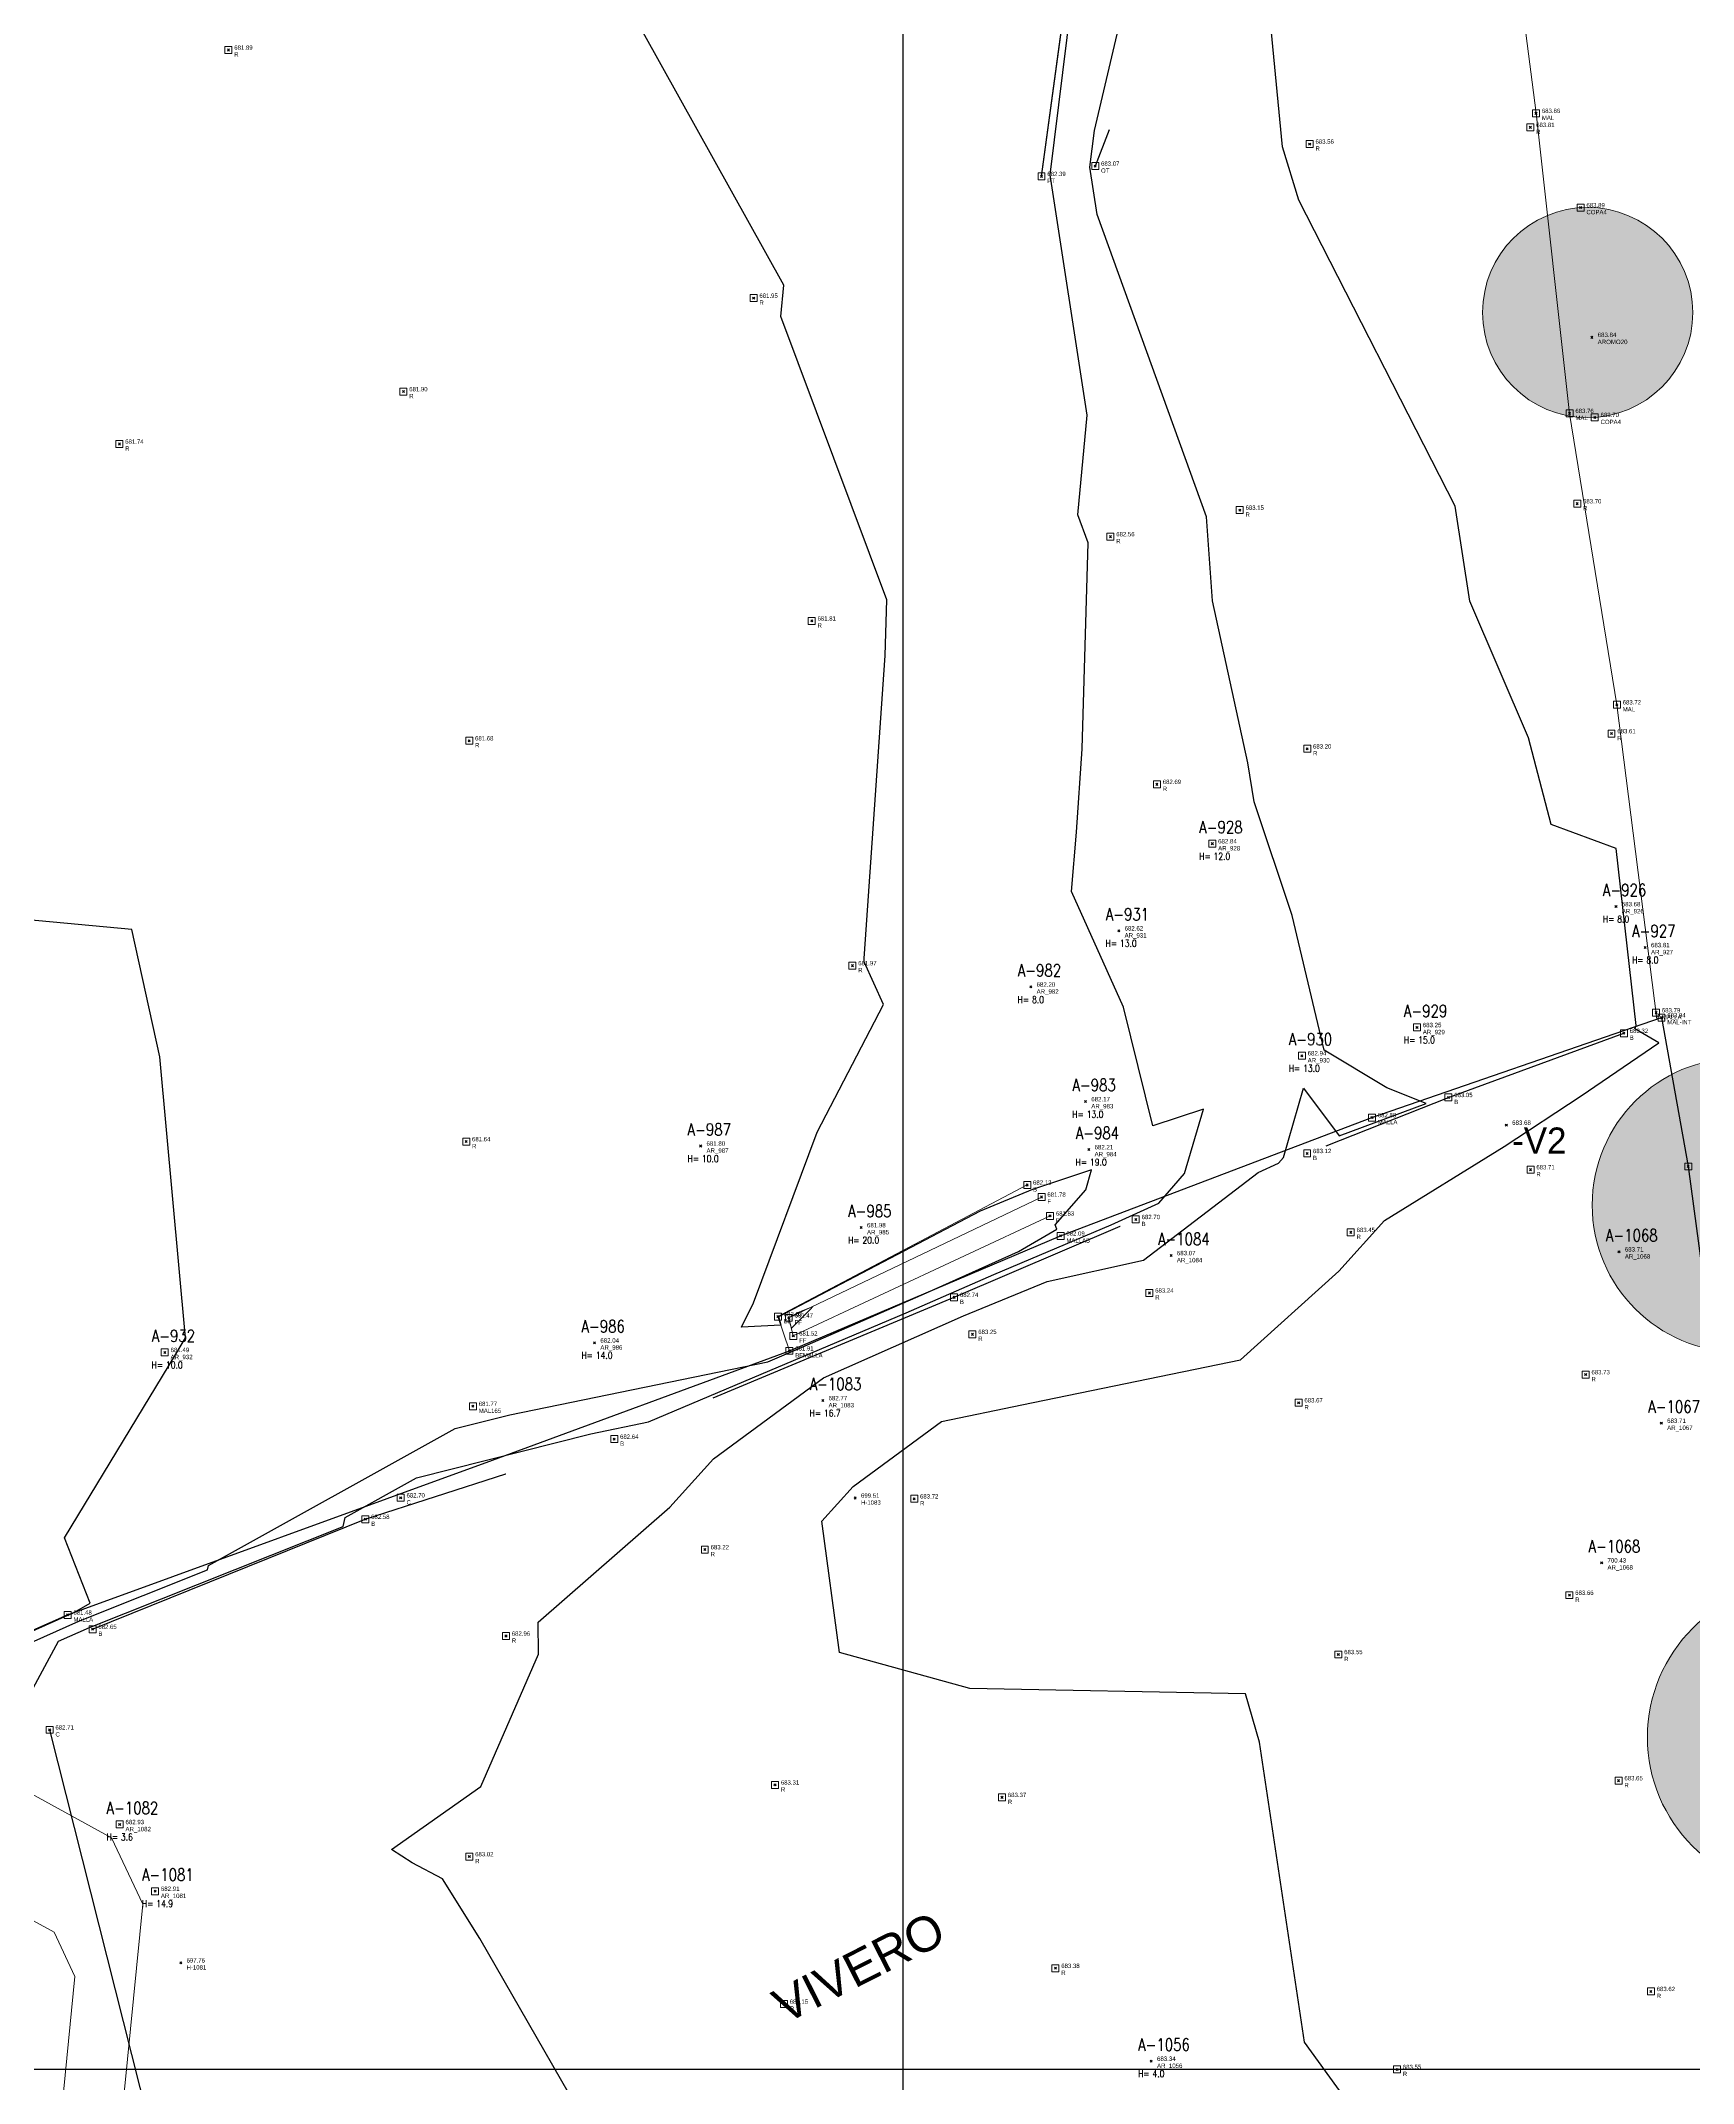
# Model space of a CAD drawing. Extents: x 350769 to 354978, y 6304672 to 6307963.
# Drawn here: x 352675.2 to 352722.7, y 6305899.6 to 6305958.3 of the extents above; entities that cross this region are included whole.
import ezdxf

# ---------------------------------------------------------------- set-up
doc = ezdxf.new("R2010")
doc.units = 0
doc.header["$PDMODE"] = 35
doc.header["$PDSIZE"] = 0.03
for name, pattern in [('4.0 - LO RECABARREN - DESNIVEL NUEVO$0$HIDDEN', [0.375, 0.25, -0.125]), ('CONTINUOS', [0]), ('DASHED', [19.05, 12.7, -6.35]), ('PHANTOM', [23.5, 11.75, -2.35, 2.35, -2.35, 2.35, -2.35])]:
    doc.linetypes.add(name, pattern=pattern)
doc.layers.get('0').update_dxf_attribs({"linetype": 'CONTINUOUS'})
doc.layers.get('Defpoints').update_dxf_attribs({"linetype": 'CONTINUOUS'})
for name, color, linetype in [('02_Geo ext_Acotamiento', 7, 'CONTINUOUS'), ('02_Geo ext_Geometria', 2, 'CONTINUOUS'), ('1-ARBOL H1', 7, 'CONTINUOUS'), ('1-ARBOL H2', 1, 'CONTINUOUS'), ('1-ARBOL H3', 241, 'CONTINUOUS'), ('1-ARBOL NOMBRE', 3, 'CONTINUOUS'), ('1-ARBOL PTO', 7, 'CONTINUOUS'), ('1-ARBOLES COPA', 3, 'CONTINUOUS'), ('1-CANAL', 150, 'PHANTOM'), ('1-CERCO', 252, 'CERCO_LINE'), ('1-CERCO MALLA', 252, 'MALLA_LINE'), ('1-coordenadas', 8, 'CONTINUOUS'), ('1-TEXTOS', 7, 'CONTINUOUS'), ('3-CANAL FDO', 141, 'PHANTOM'), ('3-TALUD', 252, 'DASHED'), ('C-TINN', 5, 'CONTINUOUS'), ('C-TOPO-MAJR', 9, 'CONTINUOUS'), ('C-TOPO-MINR', 8, 'CONTINUOUS'), ('V-NODE-TEXT DIC 2012', 31, 'CONTINUOUS')]:
    doc.layers.add(name, color=color, linetype=linetype)
doc.layers.add('0_ASD_TOPOGRAFIA_ELEMENTOS', color=9, linetype='CONTINUOS', lineweight=5, true_color=0xbdbdbd)
doc.styles.add('A', font='arial.ttf', dxfattribs={"height": 2})
doc.styles.add('ROMANS', font='romans.shx', dxfattribs={"width": 0.65})
doc.linetypes.add('CERCO_LINE', pattern='A,0.5,-0.2,[" X ",STANDARD,S=0.1,R=0,X=-0.1,Y=-0.05],-0.25', length=0.95)
doc.linetypes.add('MALLA_LINE', pattern='A,0.5,-0.2,["MLL",STANDARD,S=0.1,R=0,X=-0.1,Y=-0.05],-0.25', length=0.95)
doc.dimstyles.new('Principal', dxfattribs={"dimscale": 0, "dimtxt": 2, "dimasz": 2, "dimexe": 1, "dimexo": 1, "dimtad": 1, "dimrnd": 0.05, "dimzin": 1, "dimtxsty": 'ROMANS', "dimcen": 2.5, "dimclrt": 2, "dimaunit": 2, "dimadec": 0, "dimazin": 0, "dimtfac": 1, "dimtmove": 0, "dimatfit": 3, "dimfxl": 1, "dimfxlon": 1, "dimarcsym": 0})

# ---------------------------------------------------------------- blocks, each defined once
blk = doc.blocks.new('COORDENADAS')
at = {"layer": '1-coordenadas'}
for p, q in [((520, -900.625), (520, -0.625)), ((20, -300.625), (1420, -300.625))]:
    blk.add_line(p, q, dxfattribs=at)
blk = doc.blocks.new('*D990')
at = {"layer": '02_Geo ext_Geometria', "color": 0, "lineweight": -2, "transparency": 16777216}
blk.add_line((352576.022, 6306008.91), (352574.44, 6306014.447), dxfattribs=at)
at = {"layer": '02_Geo ext_Geometria', "color": 0, "transparency": 16777216}
blk.add_solid([(352574.6, 6306014.493), (352574.28, 6306014.401), (352574.165, 6306015.409)], dxfattribs=at)
at = {"layer": 'Defpoints', "color": 0, "transparency": 16777216}
for p in [(352574.165, 6306015.409), (352689.665, 6305611.165)]:
    blk.add_point(p, dxfattribs=at)
at = {"layer": '02_Geo ext_Geometria', "color": 2, "transparency": 16777216, "insert": (352576.282, 6306011.306), "char_height": 1, "attachment_point": 5, "rotation": 285.94554, "style": 'ROMANS'}
blk.add_mtext('R420,40', dxfattribs=at)
blk = doc.blocks.new('*D1163')
at = {"layer": '02_Geo ext_Acotamiento', "color": 0, "lineweight": -2, "transparency": 16777216}
blk.add_line((352570.503, 6306007.292), (352568.844, 6306012.806), dxfattribs=at)
at = {"layer": '02_Geo ext_Acotamiento', "color": 0, "transparency": 16777216}
blk.add_solid([(352569.004, 6306012.854), (352568.685, 6306012.758), (352568.556, 6306013.764)], dxfattribs=at)
at = {"layer": 'Defpoints', "color": 0, "transparency": 16777216}
for p in [(352568.556, 6306013.764), (352689.665, 6305611.165)]:
    blk.add_point(p, dxfattribs=at)
at = {"layer": '02_Geo ext_Acotamiento', "color": 2, "transparency": 16777216, "insert": (352570.729, 6306009.69), "char_height": 1, "attachment_point": 5, "rotation": 286.7422, "style": 'ROMANS'}
blk.add_mtext('R420,40', dxfattribs=at)
blk = doc.blocks.new('TOPOGRAFIA')
at = {"layer": '1-ARBOLES COPA', "lineweight": 0, "true_color": 0xbdbdbd}
h = blk.add_hatch(dxfattribs=at)
h.set_pattern_fill('CROSS', color=9, scale=0.1)
h.set_pattern_definition([(0, (38000, -3000), (0.635, 0.635), [0.3175, -0.9525]), (90, (38000.15875, -3000.15875), (-0.635, 0.635), [0.3175, -0.9525])])
h.paths.add_polyline_path([(390721.393, 6302909.543, 1), (390730.245, 6302909.543, 1)])
h.paths.add_polyline_path([(390719.807, 6302924.839, 1), (390728.254, 6302924.839, 1)])
h.paths.add_polyline_path([(390716.655, 6302950.493, 1), (390722.697, 6302950.493, 1)])
h.paths.add_polyline_path([(390722.909, 6302969.327, 0.179753), (390720.86, 6302970.933, 0.173453), (390718.169, 6302970.841, 0.143521), (390717.346, 6302968.29, 0.146834), (390718.032, 6302965.758, 0.100613), (390719.559, 6302964.141, 0.135019), (390721.131, 6302963.576, 0.350252), (390723.436, 6302965.143, 0.215772)])
h.paths.add_polyline_path([(390732.812, 6302977.342), (390728.681, 6302981.642), (390726.267, 6302979.988), (390727.167, 6302972.964), (390728.289, 6302967.18), (390732.223, 6302966.675), (390735.036, 6302969.231)])
h.paths.add_polyline_path([(390714.121, 6302984.454, 0.280206), (390712.477, 6302980.798, 0.310977), (390714.918, 6302978.053, 0.122268), (390716.552, 6302978.057, 0.115194), (390718.092, 6302978.849, 0.24124), (390719.445, 6302982.115, 0.26668), (390717.613, 6302984.783, 0.136266), (390715.882, 6302985.093, 0.127671)])
h.paths.add_polyline_path([(390724.758, 6302997.798), (390725.21, 6302995.026), (390726.815, 6302992.32), (390729.681, 6302990.411), (390731.796, 6302991.983), (390732.55, 6302995.388), (390731.333, 6302997.877), (390730.685, 6303009.451), (390726.74, 6303025.307), (390725.708, 6303033.103), (390722.968, 6303035.55), (390721.004, 6303033.573), (390716.389, 6303032.982), (390716.63, 6303028.281), (390719.325, 6303023.025), (390720.173, 6303015.55), (390720.277, 6303010.218), (390719.75, 6303000.993)])
h.paths.add_polyline_path([(390716.397, 6303002.895, 1), (390713.548, 6303002.895, 1)])
h.paths.add_polyline_path([(390712.179, 6303012.913, 1), (390715.431, 6303012.913, 1)])
h.paths.add_polyline_path([(390710.816, 6303023.072, 1), (390713.477, 6303023.072, 1)])
h.paths.add_polyline_path([(390711.734, 6303032.401, 1), (390709.363, 6303032.401, 1)])
h.paths.add_polyline_path([(390722.996, 6303040.914, 1), (390719.808, 6303040.914, 1)])
at = {"layer": '1-ARBOL H1', "color": 9, "lineweight": 0, "true_color": 0xbdbdbd}
for p in [(390708.886, 6302935.226), (390720.489, 6302933.419), (390706.197, 6302932.723), (390721.329, 6302932.242), (390703.669, 6302931.109), (390714.769, 6302929.944), (390711.46, 6302929.132), (390705.24, 6302927.813), (390694.18, 6302926.537), (390705.335, 6302926.434), (390698.794, 6302924.192), (390691.13, 6302920.879), (390678.776, 6302920.605), (390697.688, 6302919.22), (390677.48, 6302907.036), (390678.497, 6302905.118), (390707.13, 6302900.233)]:
    blk.add_point(p, dxfattribs=at)
at = {"layer": '1-ARBOL PTO', "color": 9, "lineweight": 0, "true_color": 0xbdbdbd}
for p in [(390708.886, 6302935.226), (390720.489, 6302933.419), (390706.197, 6302932.723), (390721.329, 6302932.242), (390703.669, 6302931.109), (390714.769, 6302929.944), (390711.46, 6302929.132), (390705.24, 6302927.813), (390694.18, 6302926.537), (390705.335, 6302926.434), (390698.794, 6302924.192), (390707.7, 6302923.389), (390720.576, 6302923.496), (390691.13, 6302920.879), (390678.776, 6302920.605), (390697.688, 6302919.22), (390721.793, 6302918.57), (390720.077, 6302914.557), (390677.48, 6302907.036), (390678.497, 6302905.118), (390707.13, 6302900.233)]:
    blk.add_point(p, dxfattribs=at)
at = {"layer": '1-ARBOLES COPA', "color": 9, "lineweight": 0, "true_color": 0xbdbdbd}
for centre, radius in [((390719.676, 6302950.493), 3.021), ((390724.03, 6302924.839), 4.224), ((390725.819, 6302909.543), 4.426)]:
    blk.add_circle(centre, radius, dxfattribs=at)
at = {"layer": '1-CANAL', "color": 9, "lineweight": 0, "true_color": 0xbdbdbd, "flags": 128}
for points in [[(390696.402, 6302921.633), (390703.566, 6302925.417)], [(390696.402, 6302921.633), (390696.732, 6302920.65), (390704.524, 6302923.953)]]:
    blk.add_lwpolyline(points, dxfattribs=at)
at = {"layer": '1-CERCO', "color": 9, "lineweight": 0, "true_color": 0xbdbdbd, "flags": 128}
blk.add_lwpolyline([(390675.467, 6302909.756), (390680.181, 6302891.09), (390682.676, 6302882.959), (390684.716, 6302881.871), (390694.048, 6302885.831), (390707.416, 6302891.982), (390715.813, 6302896.045), (390722.648, 6302899.156), (390726.06, 6302900.082)], dxfattribs=at)
at = {"layer": '1-CERCO MALLA', "color": 9, "lineweight": 0, "true_color": 0xbdbdbd, "flags": 128}
for points in [[(390709.914, 6303014.687), (390711.136, 6303006.409), (390713.701, 6302988.205), (390715.749, 6302973.182), (390717.189, 6302964.018), (390718.191, 6302956.219), (390719.155, 6302947.595), (390720.516, 6302939.219), (390721.665, 6302930.18)], [(390623.468, 6302983.934), (390624.496, 6302981.565), (390626.63, 6302974.911), (390627.512, 6302971.936), (390629.211, 6302965.555), (390631.6, 6302956.513), (390634.703, 6302945.122), (390637.953, 6302933.495), (390640.299, 6302924.865), (390642.708, 6302916.206), (390645.013, 6302907.716), (390646.642, 6302901.368), (390652.533, 6302903.499), (390663.465, 6302907.804), (390668.433, 6302909.725), (390675.984, 6302913.06), (390688.198, 6302917.506), (390696.732, 6302920.65), (390704.524, 6302923.953), (390713.475, 6302927.354), (390721.797, 6302930.226), (390722.566, 6302925.948), (390723.806, 6302916.682), (390725.019, 6302907.606)]]:
    blk.add_lwpolyline(points, dxfattribs=at)
at = {"layer": '1-coordenadas', "color": 9, "linetype": '4.0 - LO RECABARREN - DESNIVEL NUEVO$0$HIDDEN', "lineweight": 0, "ltscale": 50, "true_color": 0xbdbdbd}
for p, q in [((390700, 6302300), (390700, 6303200)), ((390200, 6302900), (390900, 6302900))]:
    blk.add_line(p, q, dxfattribs=at)
at = {"layer": '3-CANAL FDO', "color": 9, "lineweight": 0, "true_color": 0xbdbdbd, "flags": 128}
for points in [[(390703.978, 6302925.071), (390696.714, 6302921.598)], [(390696.843, 6302921.08), (390704.222, 6302924.528)], [(390696.714, 6302921.598), (390696.843, 6302921.08)]]:
    blk.add_lwpolyline(points, dxfattribs=at)
at = {"layer": '3-TALUD', "color": 9, "lineweight": 0, "true_color": 0xbdbdbd, "flags": 128}
for points in [[(390703.977, 6302954.407), (390705.307, 6302964.136), (390703.079, 6302974.147), (390702.768, 6302983.506), (390704.45, 6302997.008), (390706.129, 6303001.935), (390706.833, 6302998.042), (390706.724, 6302981.807), (390707.818, 6302974.935), (390709.077, 6302963.902), (390705.521, 6302954.702)], [(390676.7, 6302912.647), (390684.541, 6302915.809), (390691.697, 6302918.112), (390701.465, 6302922.188), (390706.687, 6302924.426), (390711.612, 6302926.323), (390715.673, 6302927.933), (390720.718, 6302929.778)]]:
    blk.add_lwpolyline(points, dxfattribs=at)
at = {"layer": 'C-TINN', "color": 9, "linetype": 'Continuous', "lineweight": 0, "true_color": 0xbdbdbd}
for points, elevation in [([(390680.507, 6302957.938), (390680.507, 6302958.138), (390680.707, 6302958.138), (390680.707, 6302957.938), (390680.507, 6302957.938)], 681.887), ([(390718.091, 6302956.119), (390718.091, 6302956.319), (390718.291, 6302956.319), (390718.291, 6302956.119), (390718.091, 6302956.119)], 683.862), ([(390717.927, 6302955.715), (390717.927, 6302955.915), (390718.127, 6302955.915), (390718.127, 6302955.715), (390717.927, 6302955.715)], 683.813), ([(390711.585, 6302955.235), (390711.585, 6302955.435), (390711.785, 6302955.435), (390711.785, 6302955.235), (390711.585, 6302955.235)], 683.563), ([(390703.877, 6302954.307), (390703.877, 6302954.507), (390704.077, 6302954.507), (390704.077, 6302954.307), (390703.877, 6302954.307)], 682.392), ([(390705.421, 6302954.602), (390705.421, 6302954.802), (390705.621, 6302954.802), (390705.621, 6302954.602), (390705.421, 6302954.602)], 683.067), ([(390719.373, 6302953.408), (390719.373, 6302953.608), (390719.573, 6302953.608), (390719.573, 6302953.408), (390719.373, 6302953.408)], 683.891), ([(390695.602, 6302950.807), (390695.602, 6302951.007), (390695.802, 6302951.007), (390695.802, 6302950.807), (390695.602, 6302950.807)], 681.954), ([(390685.536, 6302948.12), (390685.536, 6302948.32), (390685.736, 6302948.32), (390685.736, 6302948.12), (390685.536, 6302948.12)], 681.904), ([(390719.055, 6302947.495), (390719.055, 6302947.695), (390719.255, 6302947.695), (390719.255, 6302947.495), (390719.055, 6302947.495)], 683.756), ([(390719.779, 6302947.379), (390719.779, 6302947.579), (390719.979, 6302947.579), (390719.979, 6302947.379), (390719.779, 6302947.379)], 683.698), ([(390677.372, 6302946.613), (390677.372, 6302946.813), (390677.572, 6302946.813), (390677.572, 6302946.613), (390677.372, 6302946.613)], 681.737), ([(390709.574, 6302944.714), (390709.574, 6302944.914), (390709.774, 6302944.914), (390709.774, 6302944.714), (390709.574, 6302944.714)], 683.153), ([(390719.275, 6302944.898), (390719.275, 6302945.098), (390719.475, 6302945.098), (390719.475, 6302944.898), (390719.275, 6302944.898)], 683.697), ([(390705.858, 6302943.951), (390705.858, 6302944.151), (390706.058, 6302944.151), (390706.058, 6302943.951), (390705.858, 6302943.951)], 682.555), ([(390697.272, 6302941.529), (390697.272, 6302941.729), (390697.472, 6302941.729), (390697.472, 6302941.529), (390697.272, 6302941.529)], 681.814), ([(390720.416, 6302939.119), (390720.416, 6302939.319), (390720.616, 6302939.319), (390720.616, 6302939.119), (390720.416, 6302939.119)], 683.721), ([(390720.26, 6302938.29), (390720.26, 6302938.49), (390720.46, 6302938.49), (390720.46, 6302938.29), (390720.26, 6302938.29)], 683.612), ([(390687.429, 6302938.085), (390687.429, 6302938.285), (390687.629, 6302938.285), (390687.629, 6302938.085), (390687.429, 6302938.085)], 681.679), ([(390711.514, 6302937.853), (390711.514, 6302938.053), (390711.714, 6302938.053), (390711.714, 6302937.853), (390711.514, 6302937.853)], 683.202), ([(390707.195, 6302936.833), (390707.195, 6302937.033), (390707.395, 6302937.033), (390707.395, 6302936.833), (390707.195, 6302936.833)], 682.69), ([(390708.786, 6302935.126), (390708.786, 6302935.326), (390708.986, 6302935.326), (390708.986, 6302935.126), (390708.786, 6302935.126)], 682.84), ([(390698.441, 6302931.621), (390698.441, 6302931.821), (390698.641, 6302931.821), (390698.641, 6302931.621), (390698.441, 6302931.621)], 681.972), ([(390721.541, 6302930.268), (390721.541, 6302930.468), (390721.741, 6302930.468), (390721.741, 6302930.268), (390721.541, 6302930.268)], 683.791), ([(390721.697, 6302930.126), (390721.697, 6302930.326), (390721.897, 6302930.326), (390721.897, 6302930.126), (390721.697, 6302930.126)], 683.936), ([(390714.669, 6302929.844), (390714.669, 6302930.044), (390714.869, 6302930.044), (390714.869, 6302929.844), (390714.669, 6302929.844)], 683.25), ([(390720.618, 6302929.678), (390720.618, 6302929.878), (390720.818, 6302929.878), (390720.818, 6302929.678), (390720.618, 6302929.678)], 683.32), ([(390711.36, 6302929.032), (390711.36, 6302929.232), (390711.56, 6302929.232), (390711.56, 6302929.032), (390711.36, 6302929.032)], 682.94), ([(390715.573, 6302927.833), (390715.573, 6302928.033), (390715.773, 6302928.033), (390715.773, 6302927.833), (390715.573, 6302927.833)], 683.051), ([(390713.375, 6302927.254), (390713.375, 6302927.454), (390713.575, 6302927.454), (390713.575, 6302927.254), (390713.375, 6302927.254)], 682.877), ([(390687.341, 6302926.564), (390687.341, 6302926.764), (390687.541, 6302926.764), (390687.541, 6302926.564), (390687.341, 6302926.564)], 681.636), ([(390711.512, 6302926.223), (390711.512, 6302926.423), (390711.712, 6302926.423), (390711.712, 6302926.223), (390711.512, 6302926.223)], 683.12), ([(390717.933, 6302925.756), (390717.933, 6302925.956), (390718.133, 6302925.956), (390718.133, 6302925.756), (390717.933, 6302925.756)], 683.712), ([(390722.466, 6302925.848), (390722.466, 6302926.048), (390722.666, 6302926.048), (390722.666, 6302925.848), (390722.466, 6302925.848)], 683.779), ([(390703.466, 6302925.317), (390703.466, 6302925.517), (390703.666, 6302925.517), (390703.666, 6302925.317), (390703.466, 6302925.317)], 682.13), ([(390703.878, 6302924.971), (390703.878, 6302925.171), (390704.078, 6302925.171), (390704.078, 6302924.971), (390703.878, 6302924.971)], 681.776), ([(390704.122, 6302924.428), (390704.122, 6302924.628), (390704.322, 6302924.628), (390704.322, 6302924.428), (390704.122, 6302924.428)], 681.828), ([(390706.587, 6302924.326), (390706.587, 6302924.526), (390706.787, 6302924.526), (390706.787, 6302924.326), (390706.587, 6302924.326)], 682.701), ([(390704.424, 6302923.853), (390704.424, 6302924.053), (390704.624, 6302924.053), (390704.624, 6302923.853), (390704.424, 6302923.853)], 682.089), ([(390712.766, 6302923.955), (390712.766, 6302924.155), (390712.966, 6302924.155), (390712.966, 6302923.955), (390712.766, 6302923.955)], 683.451), ([(390701.365, 6302922.088), (390701.365, 6302922.288), (390701.565, 6302922.288), (390701.565, 6302922.088), (390701.365, 6302922.088)], 682.743), ([(390706.978, 6302922.213), (390706.978, 6302922.413), (390707.178, 6302922.413), (390707.178, 6302922.213), (390706.978, 6302922.213)], 683.24), ([(390696.302, 6302921.533), (390696.302, 6302921.733), (390696.502, 6302921.733), (390696.502, 6302921.533), (390696.302, 6302921.533)], 682.031), ([(390696.614, 6302921.498), (390696.614, 6302921.698), (390696.814, 6302921.698), (390696.814, 6302921.498), (390696.614, 6302921.498)], 681.471), ([(390696.743, 6302920.98), (390696.743, 6302921.18), (390696.943, 6302921.18), (390696.943, 6302920.98), (390696.743, 6302920.98)], 681.522), ([(390701.892, 6302921.025), (390701.892, 6302921.225), (390702.092, 6302921.225), (390702.092, 6302921.025), (390701.892, 6302921.025)], 683.253), ([(390678.676, 6302920.505), (390678.676, 6302920.705), (390678.876, 6302920.705), (390678.876, 6302920.505), (390678.676, 6302920.505)], 681.49), ([(390696.632, 6302920.55), (390696.632, 6302920.75), (390696.832, 6302920.75), (390696.832, 6302920.55), (390696.632, 6302920.55)], 681.909), ([(390719.517, 6302919.866), (390719.517, 6302920.066), (390719.717, 6302920.066), (390719.717, 6302919.866), (390719.517, 6302919.866)], 683.731), ([(390687.534, 6302918.956), (390687.534, 6302919.156), (390687.734, 6302919.156), (390687.734, 6302918.956), (390687.534, 6302918.956)], 681.772), ([(390711.267, 6302919.058), (390711.267, 6302919.258), (390711.467, 6302919.258), (390711.467, 6302919.058), (390711.267, 6302919.058)], 683.666), ([(390691.597, 6302918.012), (390691.597, 6302918.212), (390691.797, 6302918.212), (390691.797, 6302918.012), (390691.597, 6302918.012)], 682.644), ([(390685.458, 6302916.326), (390685.458, 6302916.526), (390685.658, 6302916.526), (390685.658, 6302916.326), (390685.458, 6302916.326)], 682.704), ([(390700.218, 6302916.297), (390700.218, 6302916.497), (390700.418, 6302916.497), (390700.418, 6302916.297), (390700.218, 6302916.297)], 683.719), ([(390684.441, 6302915.709), (390684.441, 6302915.909), (390684.641, 6302915.909), (390684.641, 6302915.709), (390684.441, 6302915.709)], 682.582), ([(390694.199, 6302914.836), (390694.199, 6302915.036), (390694.399, 6302915.036), (390694.399, 6302914.836), (390694.199, 6302914.836)], 683.223), ([(390719.05, 6302913.527), (390719.05, 6302913.727), (390719.25, 6302913.727), (390719.25, 6302913.527), (390719.05, 6302913.527)], 683.664), ([(390675.884, 6302912.96), (390675.884, 6302913.16), (390676.084, 6302913.16), (390676.084, 6302912.96), (390675.884, 6302912.96)], 681.484), ([(390676.6, 6302912.547), (390676.6, 6302912.747), (390676.8, 6302912.747), (390676.8, 6302912.547), (390676.6, 6302912.547)], 682.646), ([(390688.484, 6302912.352), (390688.484, 6302912.552), (390688.684, 6302912.552), (390688.684, 6302912.352), (390688.484, 6302912.352)], 682.957), ([(390712.409, 6302911.822), (390712.409, 6302912.022), (390712.609, 6302912.022), (390712.609, 6302911.822), (390712.409, 6302911.822)], 683.548), ([(390675.367, 6302909.656), (390675.367, 6302909.856), (390675.567, 6302909.856), (390675.567, 6302909.656), (390675.367, 6302909.656)], 682.706), ([(390696.217, 6302908.073), (390696.217, 6302908.273), (390696.417, 6302908.273), (390696.417, 6302908.073), (390696.217, 6302908.073)], 683.311), ([(390720.464, 6302908.196), (390720.464, 6302908.396), (390720.664, 6302908.396), (390720.664, 6302908.196), (390720.464, 6302908.196)], 683.646), ([(390702.742, 6302907.715), (390702.742, 6302907.915), (390702.942, 6302907.915), (390702.942, 6302907.715), (390702.742, 6302907.715)], 683.374), ([(390677.38, 6302906.936), (390677.38, 6302907.136), (390677.58, 6302907.136), (390677.58, 6302906.936), (390677.38, 6302906.936)], 682.93), ([(390687.431, 6302906.013), (390687.431, 6302906.213), (390687.631, 6302906.213), (390687.631, 6302906.013), (390687.431, 6302906.013)], 683.02), ([(390678.397, 6302905.018), (390678.397, 6302905.218), (390678.597, 6302905.218), (390678.597, 6302905.018), (390678.397, 6302905.018)], 682.91), ([(390704.278, 6302902.803), (390704.278, 6302903.003), (390704.478, 6302903.003), (390704.478, 6302902.803), (390704.278, 6302902.803)], 683.376), ([(390721.393, 6302902.138), (390721.393, 6302902.338), (390721.593, 6302902.338), (390721.593, 6302902.138), (390721.393, 6302902.138)], 683.616), ([(390696.473, 6302901.775), (390696.473, 6302901.975), (390696.673, 6302901.975), (390696.673, 6302901.775), (390696.473, 6302901.775)], 683.146), ([(390714.096, 6302899.896), (390714.096, 6302900.096), (390714.296, 6302900.096), (390714.296, 6302899.896), (390714.096, 6302899.896)], 683.546)]:
    blk.add_lwpolyline(points, dxfattribs=dict(at, elevation=elevation))
for p in [(390680.607, 6302958.038, 681.887), (390718.191, 6302956.219, 683.862), (390718.027, 6302955.815, 683.813), (390711.685, 6302955.335, 683.563), (390703.977, 6302954.407, 682.392), (390705.521, 6302954.702, 683.067), (390719.473, 6302953.508, 683.891), (390695.702, 6302950.907, 681.954), (390685.636, 6302948.22, 681.904), (390719.155, 6302947.595, 683.756), (390719.879, 6302947.479, 683.698), (390677.472, 6302946.713, 681.737), (390719.375, 6302944.998, 683.697), (390709.674, 6302944.814, 683.153), (390705.958, 6302944.051, 682.555), (390697.372, 6302941.629, 681.814), (390720.516, 6302939.219, 683.721), (390687.529, 6302938.185, 681.679), (390711.614, 6302937.953, 683.202), (390720.36, 6302938.39, 683.612), (390707.295, 6302936.933, 682.69), (390708.886, 6302935.226, 682.84), (390698.541, 6302931.721, 681.972), (390721.641, 6302930.368, 683.791), (390714.769, 6302929.944, 683.25), (390720.718, 6302929.778, 683.32), (390721.797, 6302930.226, 683.936), (390711.46, 6302929.132, 682.94), (390715.673, 6302927.933, 683.051), (390713.475, 6302927.354, 682.877), (390687.441, 6302926.664, 681.636), (390711.612, 6302926.323, 683.12), (390718.033, 6302925.856, 683.712), (390722.566, 6302925.948, 683.779), (390703.566, 6302925.417, 682.13), (390703.978, 6302925.071, 681.776), (390704.222, 6302924.528, 681.828), (390706.687, 6302924.426, 682.701), (390704.524, 6302923.953, 682.089), (390712.866, 6302924.055, 683.451), (390701.465, 6302922.188, 682.743), (390707.078, 6302922.313, 683.24), (390696.402, 6302921.633, 682.031), (390696.714, 6302921.598, 681.471), (390696.843, 6302921.08, 681.522), (390701.992, 6302921.125, 683.253), (390678.776, 6302920.605, 681.49), (390696.732, 6302920.65, 681.909), (390719.617, 6302919.966, 683.731), (390711.367, 6302919.158, 683.666), (390687.634, 6302919.056, 681.772), (390691.697, 6302918.112, 682.644), (390685.558, 6302916.426, 682.704), (390700.318, 6302916.397, 683.719), (390684.541, 6302915.809, 682.582), (390694.299, 6302914.936, 683.223), (390719.15, 6302913.627, 683.664), (390675.984, 6302913.06, 681.484), (390676.7, 6302912.647, 682.646), (390688.584, 6302912.452, 682.957), (390712.509, 6302911.922, 683.548), (390675.467, 6302909.756, 682.706), (390696.317, 6302908.173, 683.311), (390720.564, 6302908.296, 683.646), (390702.842, 6302907.815, 683.374), (390677.48, 6302907.036, 682.93), (390687.531, 6302906.113, 683.02), (390678.497, 6302905.118, 682.91), (390704.378, 6302902.903, 683.376), (390721.493, 6302902.238, 683.616), (390696.573, 6302901.875, 683.146), (390714.196, 6302899.996, 683.546)]:
    blk.add_point(p, dxfattribs=at)
at = {"layer": 'C-TOPO-MAJR', "color": 9, "linetype": 'Continuous', "lineweight": -3, "true_color": 0xbdbdbd, "elevation": 682.5}
blk.add_lwpolyline([(390674.345, 6302909.751), (390675.72, 6302912.3), (390676.61, 6302912.699), (390683.902, 6302915.604), (390683.957, 6302915.863), (390686.012, 6302917.002), (390691.026, 6302918.268), (390692.683, 6302918.609), (390700.086, 6302921.74), (390702.602, 6302922.844), (390705.977, 6302924.271), (390707.35, 6302924.898), (390708.09, 6302925.745), (390708.632, 6302927.597), (390707.172, 6302927.114), (390706.338, 6302930.529), (390704.834, 6302933.853), (390704.978, 6302935.554), (390705.143, 6302937.952), (390705.321, 6302943.871), (390705.019, 6302944.678), (390705.29, 6302947.545), (390704.224, 6302954.454), (390705.325, 6302963.357)], dxfattribs=at)
at = {"layer": 'C-TOPO-MINR', "color": 9, "linetype": 'Continuous', "lineweight": -3, "true_color": 0xbdbdbd}
for points, elevation in [([(390712.663, 6302899.215), (390711.539, 6302900.783), (390710.24, 6302909.405), (390709.842, 6302910.789), (390701.92, 6302910.949), (390698.17, 6302911.983), (390697.66, 6302915.752), (390698.562, 6302916.746), (390701.105, 6302918.619), (390703.409, 6302919.102), (390709.696, 6302920.387), (390712.524, 6302922.939), (390713.836, 6302924.393), (390717.276, 6302926.522), (390719.485, 6302927.977), (390721.724, 6302929.503), (390721.033, 6302929.909), (390721.071, 6302930.003), (390720.497, 6302935.087), (390718.63, 6302935.777), (390717.971, 6302938.271), (390716.286, 6302942.194), (390715.862, 6302944.931), (390711.376, 6302953.718), (390710.902, 6302955.255), (390710.528, 6302959.136)], 683.5), ([(390690.628, 6302898.896), (390687.834, 6302903.76), (390686.761, 6302905.474), (390685.888, 6302905.932), (390685.297, 6302906.318), (390687.865, 6302908.125), (390689.523, 6302911.932), (390689.508, 6302912.854), (390693.297, 6302916.159), (390694.552, 6302917.544), (390697.715, 6302919.873), (390701.731, 6302921.652), (390704.144, 6302922.638), (390706.904, 6302923.254), (390710.201, 6302925.78), (390710.787, 6302926.047), (390710.93, 6302926.211), (390711.511, 6302928.196), (390712.532, 6302926.832), (390715.029, 6302927.763), (390713.902, 6302928.208), (390712.1, 6302929.289), (390711.182, 6302933.165), (390710.092, 6302936.431), (390709.91, 6302937.551), (390708.888, 6302942.21), (390708.723, 6302944.619), (390705.578, 6302953.308), (390705.368, 6302954.673), (390705.498, 6302955.725), (390707.444, 6302964.003)], 683), ([(390672.362, 6302911.114), (390676.302, 6302912.877), (390680.005, 6302914.352), (390680.033, 6302914.484), (390687.126, 6302918.413), (390688.696, 6302918.809), (390696.109, 6302920.336), (390697.248, 6302920.818), (390700.671, 6302922.32), (390703.318, 6302923.502), (390704.421, 6302924.149), (390704.369, 6302924.271), (390705.25, 6302925.28), (390705.418, 6302925.852), (390703.717, 6302925.29), (390702.214, 6302924.664), (390696.419, 6302921.631), (390696.429, 6302921.599), (390696.486, 6302921.383), (390695.353, 6302921.325), (390695.699, 6302922.028), (390697.526, 6302926.933), (390699.432, 6302930.604), (390698.875, 6302931.834), (390698.882, 6302931.924), (390699.479, 6302940.632), (390699.527, 6302942.237), (390696.487, 6302950.382), (390696.571, 6302951.275), (390691.54, 6302960.324)], 682), ([(390669.004, 6302909.927), (390675.994, 6302913.054), (390676.109, 6302913.1), (390676.11, 6302913.104), (390676.631, 6302913.393), (390675.891, 6302915.279), (390679.09, 6302920.55), (390679.369, 6302921.02), (390678.631, 6302929.1), (390677.827, 6302932.763), (390673.192, 6302933.191)], 681.5)]:
    blk.add_lwpolyline(points, dxfattribs=dict(at, elevation=elevation))
at = {"layer": 'C-TOPO-MINR', "color": 9, "linetype": 'Continuous', "lineweight": 0, "true_color": 0xbdbdbd}
for points, elevation in [([(390696.698, 6302921.6), (390696.787, 6302921.303), (390697.324, 6302921.836), (390697.405, 6302921.928), (390697.016, 6302921.766), (390696.698, 6302921.6)], 681.5), ([(390677.522, 6302898.453), (390678.146, 6302904.744), (390677.248, 6302906.656), (390674.944, 6302907.916), (390673.801, 6302907.921), (390666.493, 6302903.8), (390661.606, 6302902.192), (390659.318, 6302901.267), (390653.772, 6302898.202)], 683), ([(390675.778, 6302898.465), (390676.194, 6302902.667), (390675.595, 6302903.944), (390674.055, 6302904.786), (390670.968, 6302904.799), (390665.881, 6302901.931), (390659.452, 6302899.815), (390658.034, 6302899.242)], 683.5)]:
    blk.add_lwpolyline(points, dxfattribs=dict(at, elevation=elevation))
at = {"layer": 'V-NODE-TEXT DIC 2012', "color": 9, "lineweight": 0, "true_color": 0xbdbdbd}
for p in [(390680.607, 6302958.038), (390718.191, 6302956.219), (390718.027, 6302955.815), (390711.685, 6302955.335), (390703.977, 6302954.407), (390705.521, 6302954.702), (390719.473, 6302953.508), (390695.702, 6302950.907), (390719.796, 6302949.78), (390685.636, 6302948.22), (390719.155, 6302947.595), (390719.879, 6302947.479), (390677.472, 6302946.713), (390719.375, 6302944.998), (390709.674, 6302944.814), (390705.958, 6302944.051), (390697.372, 6302941.629), (390720.516, 6302939.219), (390687.529, 6302938.185), (390711.614, 6302937.953), (390720.36, 6302938.39), (390707.295, 6302936.933), (390708.886, 6302935.226), (390720.489, 6302933.419), (390706.197, 6302932.723), (390721.329, 6302932.242), (390698.541, 6302931.721), (390703.669, 6302931.109), (390721.641, 6302930.368), (390714.769, 6302929.944), (390720.718, 6302929.778), (390721.797, 6302930.226), (390711.46, 6302929.132), (390715.673, 6302927.933), (390705.24, 6302927.813), (390713.475, 6302927.354), (390717.338, 6302927.137), (390687.441, 6302926.664), (390694.18, 6302926.537), (390705.335, 6302926.434), (390711.612, 6302926.323), (390718.033, 6302925.856), (390722.566, 6302925.948), (390703.566, 6302925.417), (390703.978, 6302925.071), (390704.222, 6302924.528), (390706.687, 6302924.426), (390698.794, 6302924.192), (390704.524, 6302923.953), (390712.866, 6302924.055), (390707.7, 6302923.389), (390720.576, 6302923.496), (390701.465, 6302922.188), (390707.078, 6302922.313), (390696.402, 6302921.633), (390696.714, 6302921.598), (390691.13, 6302920.879), (390696.843, 6302921.08), (390701.992, 6302921.125), (390678.776, 6302920.605), (390696.732, 6302920.65), (390719.617, 6302919.966), (390697.688, 6302919.22), (390711.367, 6302919.158), (390687.634, 6302919.056), (390721.793, 6302918.57), (390691.697, 6302918.112), (390685.558, 6302916.426), (390698.622, 6302916.42), (390700.318, 6302916.397), (390684.541, 6302915.809), (390694.299, 6302914.936), (390720.077, 6302914.557), (390719.15, 6302913.627), (390675.984, 6302913.06), (390676.7, 6302912.647), (390688.584, 6302912.452), (390712.509, 6302911.922), (390675.467, 6302909.756), (390696.317, 6302908.173), (390720.564, 6302908.296), (390702.842, 6302907.815), (390677.48, 6302907.036), (390687.531, 6302906.113), (390678.497, 6302905.118), (390679.236, 6302903.059), (390704.378, 6302902.903), (390721.493, 6302902.238), (390696.573, 6302901.875), (390707.13, 6302900.233), (390714.196, 6302899.996)]:
    blk.add_point(p, dxfattribs=at)
at = {"layer": '1-ARBOL H2', "color": 9, "lineweight": 0, "true_color": 0xbdbdbd, "style": 'ROMANS', "width": 0.8}
for p in [(390708.509, 6302934.764), (390720.112, 6302932.957), (390705.82, 6302932.261), (390720.952, 6302931.78), (390703.292, 6302930.647), (390714.392, 6302929.482), (390711.083, 6302928.67), (390704.863, 6302927.351), (390693.803, 6302926.075), (390704.958, 6302925.972), (390698.417, 6302923.73), (390678.399, 6302920.143), (390690.753, 6302920.417), (390697.311, 6302918.758), (390677.103, 6302906.574), (390678.12, 6302904.656), (390706.753, 6302899.771)]:
    blk.add_text('H=', height=0.2, dxfattribs=at).set_placement(p)
at = {"layer": '1-ARBOL H3', "color": 9, "lineweight": 0, "true_color": 0xbdbdbd, "style": 'ROMANS', "width": 0.8}
for s, p in [('12.0', (390708.922, 6302934.764)), ('8.0', (390720.525, 6302932.957)), ('13.0', (390706.233, 6302932.261)), ('8.0', (390721.365, 6302931.78)), ('8.0', (390703.705, 6302930.647)), ('15.0', (390714.805, 6302929.482)), ('13.0', (390711.496, 6302928.67)), ('13.0', (390705.276, 6302927.351)), ('10.0', (390694.216, 6302926.075)), ('19.0', (390705.371, 6302925.972)), ('20.0', (390698.83, 6302923.73)), ('10.0', (390678.812, 6302920.143)), ('14.0', (390691.166, 6302920.417)), ('16.7', (390697.724, 6302918.758)), ('3.6', (390677.516, 6302906.574)), ('14.9', (390678.533, 6302904.656)), ('4.0', (390707.166, 6302899.771))]:
    blk.add_text(s, height=0.2, dxfattribs=at).set_placement(p)
at = {"layer": '1-ARBOL NOMBRE', "color": 9, "lineweight": 0, "true_color": 0xbdbdbd, "style": 'ROMANS', "width": 0.8}
for s, p in [('A-928', (390708.509, 6302935.526)), ('A-926', (390720.112, 6302933.719)), ('A-931', (390705.82, 6302933.023)), ('A-927', (390720.952, 6302932.542)), ('A-982', (390703.292, 6302931.409)), ('A-929', (390714.392, 6302930.244)), ('A-930', (390711.083, 6302929.432)), ('A-983', (390704.863, 6302928.113)), ('A-987', (390693.803, 6302926.837)), ('A-984', (390704.958, 6302926.734)), ('A-985', (390698.417, 6302924.492)), ('A-1084', (390707.323, 6302923.689)), ('A-1068', (390720.199, 6302923.796)), ('A-986', (390690.753, 6302921.179)), ('A-932', (390678.399, 6302920.905)), ('A-1083', (390697.311, 6302919.52)), ('A-1067', (390721.416, 6302918.87)), ('A-1068', (390719.7, 6302914.857)), ('A-1082', (390677.103, 6302907.336)), ('A-1081', (390678.12, 6302905.418)), ('A-1056', (390706.753, 6302900.533))]:
    blk.add_text(s, height=0.35, dxfattribs=at).set_placement(p)
at = {"layer": '1-TEXTOS', "color": 9, "lineweight": 0, "true_color": 0xbdbdbd, "style": 'A'}
blk.add_text('VIVERO', height=1, rotation=26.93891, dxfattribs=at).set_placement((390696.597, 6302901.292))
at = {"layer": 'V-NODE-TEXT DIC 2012', "color": 9, "lineweight": 0, "true_color": 0xbdbdbd}
for s, height, p in [('681.89', 0.125, (390680.774, 6302958.046)), ('R', 0.125, (390680.774, 6302957.846)), ('683.86', 0.125, (390718.358, 6302956.227)), ('MAL', 0.125, (390718.358, 6302956.027)), ('683.56', 0.125, (390711.852, 6302955.343)), ('683.81', 0.125, (390718.194, 6302955.823)), ('R', 0.125, (390718.194, 6302955.623)), ('R', 0.125, (390711.852, 6302955.143)), ('682.39', 0.125, (390704.144, 6302954.415)), ('PT', 0.125, (390704.144, 6302954.215)), ('683.07', 0.125, (390705.688, 6302954.71)), ('OT', 0.125, (390705.688, 6302954.51)), ('683.89', 0.125, (390719.64, 6302953.516)), ('COPA4', 0.125, (390719.64, 6302953.316)), ('681.95', 0.125, (390695.869, 6302950.915)), ('R', 0.125, (390695.869, 6302950.715)), ('AROMO20', 0.127, (390719.963, 6302949.585)), ('683.84', 0.127, (390719.963, 6302949.787)), ('681.90', 0.125, (390685.803, 6302948.228)), ('R', 0.125, (390685.803, 6302948.028)), ('683.76', 0.125, (390719.322, 6302947.603)), ('MAL', 0.125, (390719.322, 6302947.403)), ('683.70', 0.125, (390720.046, 6302947.487)), ('COPA4', 0.125, (390720.046, 6302947.287)), ('681.74', 0.125, (390677.639, 6302946.721)), ('R', 0.125, (390677.639, 6302946.521)), ('683.15', 0.125, (390709.841, 6302944.822)), ('683.70', 0.125, (390719.542, 6302945.006)), ('R', 0.125, (390719.542, 6302944.806)), ('R', 0.125, (390709.841, 6302944.622)), ('682.56', 0.125, (390706.125, 6302944.059)), ('R', 0.125, (390706.125, 6302943.859)), ('681.81', 0.125, (390697.539, 6302941.637)), ('R', 0.125, (390697.539, 6302941.437)), ('683.72', 0.125, (390720.683, 6302939.227)), ('MAL', 0.125, (390720.683, 6302939.027)), ('683.61', 0.125, (390720.527, 6302938.398)), ('681.68', 0.125, (390687.696, 6302938.193)), ('R', 0.125, (390687.696, 6302937.993)), ('683.20', 0.125, (390711.781, 6302937.961)), ('R', 0.125, (390711.781, 6302937.761)), ('R', 0.125, (390720.527, 6302938.198)), ('682.69', 0.125, (390707.462, 6302936.941)), ('R', 0.125, (390707.462, 6302936.741)), ('AR_928', 0.127, (390709.053, 6302935.031)), ('682.84', 0.127, (390709.053, 6302935.233)), ('AR_926', 0.127, (390720.656, 6302933.224)), ('683.68', 0.127, (390720.656, 6302933.426)), ('AR_931', 0.127, (390706.364, 6302932.528)), ('682.62', 0.127, (390706.364, 6302932.73)), ('AR_927', 0.127, (390721.496, 6302932.047)), ('683.81', 0.127, (390721.496, 6302932.249)), ('681.97', 0.125, (390698.708, 6302931.729)), ('R', 0.125, (390698.708, 6302931.529)), ('AR_982', 0.127, (390703.836, 6302930.914)), ('682.20', 0.127, (390703.836, 6302931.116)), ('683.79', 0.125, (390721.808, 6302930.376)), ('MALLA', 0.125, (390721.808, 6302930.176)), ('683.94', 0.125, (390721.964, 6302930.234)), ('AR_929', 0.127, (390714.936, 6302929.749)), ('683.25', 0.127, (390714.936, 6302929.951)), ('683.32', 0.125, (390720.885, 6302929.786)), ('B', 0.125, (390720.885, 6302929.586)), ('MAL-INT', 0.125, (390721.964, 6302930.034)), ('AR_930', 0.127, (390711.627, 6302928.937)), ('682.94', 0.127, (390711.627, 6302929.139)), ('682.17', 0.127, (390705.407, 6302927.82)), ('683.05', 0.125, (390715.84, 6302927.941)), ('AR_983', 0.127, (390705.407, 6302927.618)), ('682.88', 0.125, (390713.642, 6302927.362)), ('B', 0.125, (390715.84, 6302927.741)), ('681.64', 0.125, (390687.608, 6302926.672)), ('MALLA', 0.125, (390713.642, 6302927.162)), ('683.68', 0.127, (390717.505, 6302927.144)), ('-V2', 0.75, (390717.505, 6302926.319)), ('R', 0.125, (390687.608, 6302926.472)), ('AR_987', 0.127, (390694.347, 6302926.342)), ('681.80', 0.127, (390694.347, 6302926.544)), ('AR_984', 0.127, (390705.502, 6302926.239)), ('682.21', 0.127, (390705.502, 6302926.441)), ('683.12', 0.125, (390711.779, 6302926.331)), ('B', 0.125, (390711.779, 6302926.131)), ('682.13', 0.125, (390703.733, 6302925.425)), ('683.71', 0.125, (390718.2, 6302925.864)), ('R', 0.125, (390718.2, 6302925.664)), ('B', 0.125, (390703.733, 6302925.225)), ('681.78', 0.125, (390704.145, 6302925.079)), ('F', 0.125, (390704.145, 6302924.879)), ('681.83', 0.125, (390704.389, 6302924.536)), ('F', 0.125, (390704.389, 6302924.336)), ('682.70', 0.125, (390706.854, 6302924.434)), ('B', 0.125, (390706.854, 6302924.234)), ('AR_985', 0.127, (390698.961, 6302923.997)), ('681.98', 0.127, (390698.961, 6302924.199)), ('682.09', 0.125, (390704.691, 6302923.961)), ('MALLAB', 0.125, (390704.691, 6302923.761)), ('683.45', 0.125, (390713.033, 6302924.063)), ('R', 0.125, (390713.033, 6302923.863)), ('AR_1084', 0.127, (390707.867, 6302923.194)), ('683.07', 0.127, (390707.867, 6302923.396)), ('AR_1068', 0.127, (390720.743, 6302923.301)), ('683.71', 0.127, (390720.743, 6302923.503)), ('682.74', 0.125, (390701.632, 6302922.196)), ('B', 0.125, (390701.632, 6302921.996)), ('683.24', 0.125, (390707.245, 6302922.321)), ('R', 0.125, (390707.245, 6302922.121)), ('682.03', 0.125, (390696.569, 6302921.641)), ('BF', 0.125, (390696.569, 6302921.441)), ('681.47', 0.125, (390696.881, 6302921.606)), ('FF', 0.125, (390696.881, 6302921.406)), ('682.04', 0.127, (390691.297, 6302920.886)), ('681.52', 0.125, (390697.01, 6302921.088)), ('FF', 0.125, (390697.01, 6302920.888)), ('683.25', 0.125, (390702.159, 6302921.133)), ('R', 0.125, (390702.159, 6302920.933)), ('AR_932', 0.127, (390678.943, 6302920.41)), ('681.49', 0.127, (390678.943, 6302920.612)), ('AR_986', 0.127, (390691.297, 6302920.684)), ('681.91', 0.125, (390696.899, 6302920.658)), ('BFMALLA', 0.125, (390696.899, 6302920.458)), ('683.73', 0.125, (390719.784, 6302919.974)), ('R', 0.125, (390719.784, 6302919.774)), ('681.77', 0.125, (390687.801, 6302919.064)), ('AR_1083', 0.127, (390697.855, 6302919.025)), ('682.77', 0.127, (390697.855, 6302919.227)), ('683.67', 0.125, (390711.534, 6302919.166)), ('R', 0.125, (390711.534, 6302918.966)), ('MAL165', 0.125, (390687.801, 6302918.864)), ('AR_1067', 0.127, (390721.96, 6302918.375)), ('683.71', 0.127, (390721.96, 6302918.577)), ('682.64', 0.125, (390691.864, 6302918.12)), ('B', 0.125, (390691.864, 6302917.92)), ('682.70', 0.125, (390685.725, 6302916.434)), ('C', 0.125, (390685.725, 6302916.234)), ('699.51', 0.125, (390698.789, 6302916.428)), ('H-1083', 0.125, (390698.789, 6302916.228)), ('683.72', 0.125, (390700.485, 6302916.405)), ('R', 0.125, (390700.485, 6302916.205)), ('682.58', 0.125, (390684.708, 6302915.817)), ('B', 0.125, (390684.708, 6302915.617)), ('683.22', 0.125, (390694.466, 6302914.944)), ('R', 0.125, (390694.466, 6302914.744)), ('AR_1068', 0.127, (390720.244, 6302914.362)), ('700.43', 0.127, (390720.244, 6302914.564)), ('683.66', 0.125, (390719.317, 6302913.635)), ('R', 0.125, (390719.317, 6302913.435)), ('681.48', 0.125, (390676.151, 6302913.068)), ('MALLA', 0.125, (390676.151, 6302912.868)), ('682.65', 0.125, (390676.867, 6302912.655)), ('B', 0.125, (390676.867, 6302912.455)), ('682.96', 0.125, (390688.751, 6302912.46)), ('R', 0.125, (390688.751, 6302912.26)), ('683.55', 0.125, (390712.676, 6302911.93)), ('R', 0.125, (390712.676, 6302911.73)), ('682.71', 0.125, (390675.634, 6302909.764)), ('C', 0.125, (390675.634, 6302909.564)), ('683.31', 0.125, (390696.484, 6302908.181)), ('R', 0.125, (390696.484, 6302907.981)), ('683.37', 0.125, (390703.009, 6302907.823)), ('683.65', 0.125, (390720.731, 6302908.304)), ('R', 0.125, (390720.731, 6302908.104)), ('R', 0.125, (390703.009, 6302907.623)), ('AR_1082', 0.127, (390677.647, 6302906.841)), ('682.93', 0.127, (390677.647, 6302907.043)), ('683.02', 0.125, (390687.698, 6302906.121)), ('R', 0.125, (390687.698, 6302905.921)), ('AR_1081', 0.127, (390678.664, 6302904.923)), ('682.91', 0.127, (390678.664, 6302905.125)), ('697.76', 0.125, (390679.403, 6302903.067)), ('H-1081', 0.125, (390679.403, 6302902.867)), ('683.38', 0.125, (390704.545, 6302902.911)), ('R', 0.125, (390704.545, 6302902.711)), ('683.62', 0.125, (390721.66, 6302902.246)), ('R', 0.125, (390721.66, 6302902.046)), ('683.15', 0.125, (390696.74, 6302901.883)), ('R', 0.125, (390696.74, 6302901.683)), ('683.34', 0.127, (390707.297, 6302900.24)), ('AR_1056', 0.127, (390707.297, 6302900.038)), ('683.55', 0.125, (390714.363, 6302900.004)), ('R', 0.125, (390714.363, 6302899.804))]:
    blk.add_text(s, height=height, dxfattribs=at).set_placement(p)

msp = doc.modelspace()

# ---------------------------------------------------------------- linework, layer by layer
at = {"layer": '1-CERCO', "ltscale": 6, "flags": 128}
msp.add_lwpolyline([(352675.467, 6305909.756), (352680.181, 6305891.09), (352682.676, 6305882.959), (352684.716, 6305881.871), (352694.048, 6305885.831), (352707.416, 6305891.982), (352715.813, 6305896.045), (352722.648, 6305899.156), (352726.06, 6305900.082)], dxfattribs=at)
at = {"layer": '1-CERCO MALLA', "ltscale": 6, "flags": 128}
msp.add_lwpolyline([(352623.468, 6305983.934), (352624.496, 6305981.565), (352626.63, 6305974.911), (352627.512, 6305971.936), (352629.211, 6305965.555), (352631.6, 6305956.513), (352634.703, 6305945.122), (352637.953, 6305933.495), (352640.299, 6305924.865), (352642.708, 6305916.206), (352645.013, 6305907.716), (352646.642, 6305901.368), (352652.533, 6305903.499), (352663.465, 6305907.804), (352668.433, 6305909.725), (352675.984, 6305913.06), (352688.198, 6305917.506), (352696.732, 6305920.65), (352704.524, 6305923.953), (352713.475, 6305927.354), (352721.797, 6305930.226), (352722.566, 6305925.948), (352723.806, 6305916.682), (352725.019, 6305907.606)], dxfattribs=at)
at = {"layer": '3-TALUD', "flags": 128}
for points in [[(352703.977, 6305954.407), (352705.307, 6305964.136), (352703.079, 6305974.147), (352702.768, 6305983.506), (352704.45, 6305997.008), (352706.129, 6306001.935), (352706.833, 6305998.042), (352706.724, 6305981.807), (352707.818, 6305974.935), (352709.077, 6305963.902), (352705.521, 6305954.702)], [(352676.7, 6305912.647), (352684.541, 6305915.809), (352691.697, 6305918.112), (352701.465, 6305922.188), (352706.687, 6305924.426), (352711.612, 6305926.323), (352715.673, 6305927.933), (352720.718, 6305929.778)]]:
    msp.add_lwpolyline(points, dxfattribs=at)

# ---------------------------------------------------------------- block references
at = {"color": 252, "linetype": 'DASHED'}
msp.add_blockref('COORDENADAS', (352180, 6306200.625), dxfattribs=at)

# ---------------------------------------------------------------- texts
at = {"layer": '1-TEXTOS', "style": 'A'}
msp.add_text('VIVERO', height=1, rotation=26.93891, dxfattribs=at).set_placement((352696.597, 6305901.292))

# ---------------------------------------------------------------- dimensions: what is measured, and where the dimension line sits
at = {"layer": '02_Geo ext_Acotamiento'}
dim = msp.add_radius_dim(center=(352689.665, 6305611.165), mpoint=(352568.556, 6306013.764), dimstyle='Principal', override={"dimscale": 0, "dimaunit": 0, "dimfxl": 0.22, "dimarcsym": 1}, dxfattribs=at)
dim.commit()
dim.dimension.update_dxf_attribs({"geometry": '*D1163', "text_midpoint": (352569.86, 6306009.429), "dimtype": 164})
at = {"layer": '02_Geo ext_Geometria'}
dim = msp.add_radius_dim(center=(352689.665, 6305611.165), mpoint=(352574.165, 6306015.409), dimstyle='Principal', override={"dimscale": 0, "dimaunit": 0, "dimfxl": 0.22, "dimarcsym": 1}, dxfattribs=at)
dim.commit()
dim.dimension.update_dxf_attribs({"geometry": '*D990', "text_midpoint": (352575.409, 6306011.056), "dimtype": 164})

# ---------------------------------------------------------------- next in the draw order: block references
at = {"layer": '0_ASD_TOPOGRAFIA_ELEMENTOS', "color": 30, "true_color": 0xf26507}
msp.add_blockref('TOPOGRAFIA', (-38000, 3000), dxfattribs=at)

doc.saveas('drawing.dxf')
